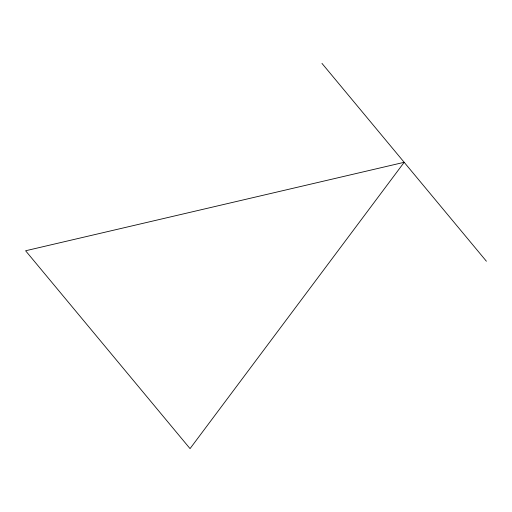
<?xml version="1.0" encoding="UTF-8"?>
<svg xmlns="http://www.w3.org/2000/svg" width="512" height="512" viewBox="0 0 512 512"><rect width="100%" height="100%" fill="white"/><g stroke="black" fill="none" stroke-linecap="round" stroke-linejoin="round"><path stroke-width="0.77" d="M321.958 63.379L486.4 261.229M404.179 162.304L190.042 448.621L25.6 250.771L404.179 162.304"/></g></svg>
